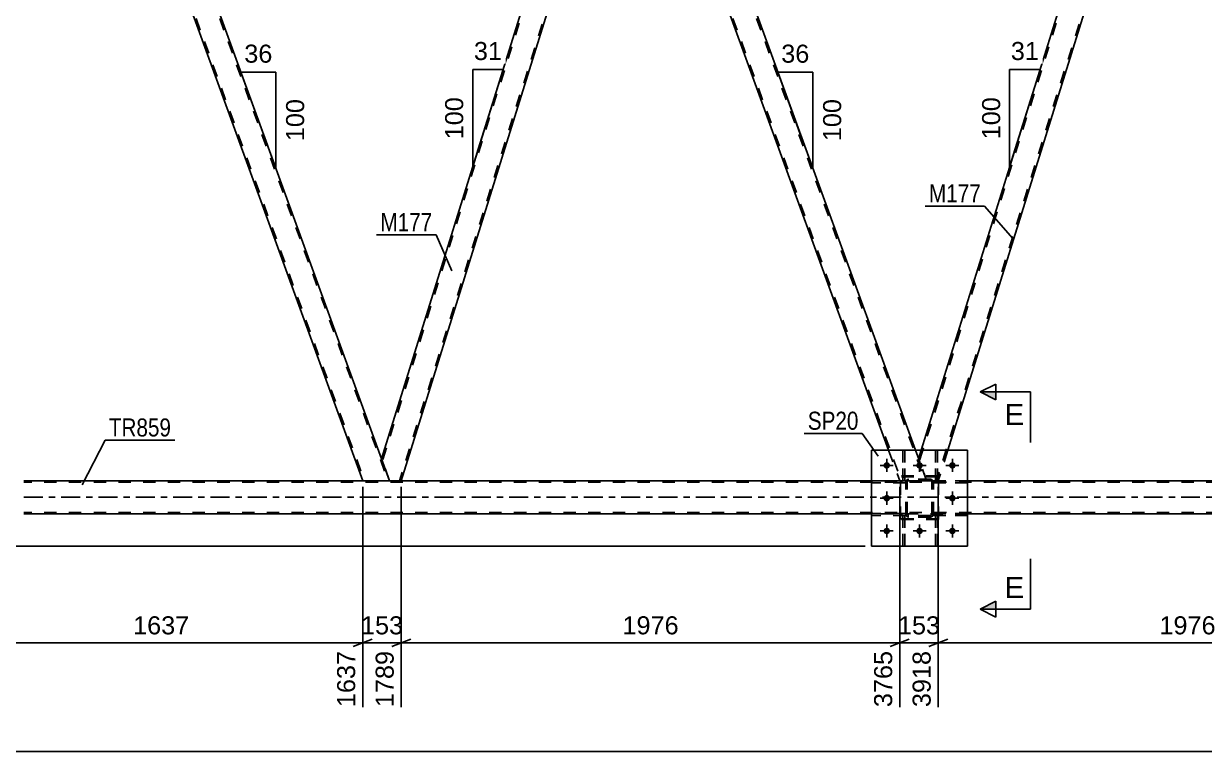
# Model space of a CAD drawing. Header units: millimetres. Extents: x -94 to 747, y -294 to 300.
# Drawn here: x 5.5 to 192.7, y -40.3 to 75.2 of the extents above; entities that cross this region are included whole.
import ezdxf

# ---------------------------------------------------------------- set-up
doc = ezdxf.new("R2010")
doc.units = ezdxf.units.MM
doc.linetypes.add('DXK_LINE_DOT2', pattern=[3.9198, 1.9599, -1.9599])
doc.linetypes.add('DXK_LINE_DOT3', pattern=[5.9187, 2.979, -0.9799, 0.9799, -0.9799])
doc.styles.add('Arial', font='ARIAL.TTF', dxfattribs={"height": 0.2})
doc.styles.add('Arial Narrow', font='ARIALN.TTF', dxfattribs={"height": 0.2})

# ---------------------------------------------------------------- blocks, each defined once
blk = doc.blocks.new('Part-200058970-4086 - 4020')
at = {"color": 7, "linetype": 'DXK_LINE_DOT2'}
for p, q in [((155.11, 2.62), (149.71, 2.62)), ((149.71, 2.62), (149.71, 2.3)), ((149.71, 2.3), (155.11, 2.3)), ((150.31, 2.3), (150.31, 2.62)), ((155.11, 2.3), (155.11, 2.62))]:
    blk.add_line(p, q, dxfattribs=at)
blk = doc.blocks.new('Part-200058970-4024 - 4020')
at = {"color": 7, "linetype": 'DXK_LINE_DOT2'}
for p, q in [((150.06, 2.62), (150.06, 7.46)), ((150.06, 7.46), (150.38, 7.46)), ((150.38, 7.46), (150.38, 2.62)), ((150.06, 3.22), (150.38, 3.22)), ((150.38, 2.62), (150.06, 2.62))]:
    blk.add_line(p, q, dxfattribs=at)
blk = doc.blocks.new('Part-200058970-4089 - 4020')
at = {"color": 7, "linetype": 'DXK_LINE_DOT2'}
for p, q in [((155.11, -2.58), (149.71, -2.58)), ((149.71, -2.58), (149.71, -2.9)), ((149.71, -2.9), (155.11, -2.9)), ((150.31, -2.9), (150.31, -2.58)), ((155.11, -2.9), (155.11, -2.58))]:
    blk.add_line(p, q, dxfattribs=at)
blk = doc.blocks.new('Part-200058970-4025 - 4020')
at = {"color": 7, "linetype": 'DXK_LINE_DOT2'}
for p, q in [((150.06, -7.74), (150.06, -2.9)), ((150.06, -2.9), (150.38, -2.9)), ((150.06, -3.5), (150.38, -3.5)), ((150.38, -2.9), (150.38, -7.74)), ((150.38, -7.74), (150.06, -7.74))]:
    blk.add_line(p, q, dxfattribs=at)
blk = doc.blocks.new('Part-200058970-4029 - 4020')
at = {"color": 7, "linetype": 'DXK_LINE_DOT2'}
for p, q in [((150.38, -2.9), (150.06, -2.9)), ((150.06, -2.9), (150.06, -7.74)), ((150.06, -3.5), (150.38, -3.5)), ((150.38, -7.74), (150.38, -2.9)), ((150.06, -7.74), (150.38, -7.74))]:
    blk.add_line(p, q, dxfattribs=at)
blk = doc.blocks.new('Part-200058970-4035 - 4020')
at = {"color": 2, "linetype": 'Continuous'}
for p, q in [((150.06, 7.46), (150.06, 7.46)), ((150.38, 7.46), (150.06, 7.46)), ((150.38, 7.46), (150.38, 7.46))]:
    blk.add_line(p, q, dxfattribs=at)
at = {"color": 7, "linetype": 'DXK_LINE_DOT2'}
for p, q in [((150.06, 7.46), (150.06, 2.62)), ((150.38, 2.62), (150.38, 7.46)), ((150.06, 3.22), (150.38, 3.22)), ((150.06, 2.62), (150.38, 2.62))]:
    blk.add_line(p, q, dxfattribs=at)
blk = doc.blocks.new('Part-200058970-4327 - 4020')
at = {"color": 7, "linetype": 'DXK_LINE_DOT2'}
for p, q in [((150.51, 3.4), (144.51, 3.4)), ((144.51, -3.4), (144.51, 3.4)), ((150.51, -3.4), (150.51, 3.4)), ((150.51, -3.4), (144.51, -3.4))]:
    blk.add_line(p, q, dxfattribs=at)
blk = doc.blocks.new('Bolt-200058970-4116 - 4020')
at = {"color": 1, "linetype": 'Continuous'}
for p, q in [((142.31, 6.1), (142.31, 5.41)), ((147.51, 6.1), (147.51, 5.41)), ((152.71, 6.1), (152.71, 5.41)), ((141.27, 5.06), (141.96, 5.06)), ((142.31, 4.02), (142.31, 4.72)), ((143.35, 5.06), (142.66, 5.06)), ((146.47, 5.06), (147.16, 5.06)), ((147.51, 4.02), (147.51, 4.72)), ((148.55, 5.06), (147.86, 5.06)), ((151.67, 5.06), (152.36, 5.06)), ((152.71, 4.02), (152.71, 4.72)), ((153.75, 5.06), (153.06, 5.06)), ((142.31, 0.9), (142.31, 0.21)), ((152.71, 0.9), (152.71, 0.21)), ((141.27, -0.14), (141.96, -0.14)), ((142.31, -1.18), (142.31, -0.48)), ((143.35, -0.14), (142.66, -0.14)), ((151.67, -0.14), (152.36, -0.14)), ((152.71, -1.18), (152.71, -0.48)), ((153.75, -0.14), (153.06, -0.14)), ((141.27, -5.34), (141.96, -5.34)), ((142.31, -4.3), (142.31, -4.99)), ((143.35, -5.34), (142.66, -5.34)), ((146.47, -5.34), (147.16, -5.34)), ((147.51, -4.3), (147.51, -4.99)), ((148.55, -5.34), (147.86, -5.34)), ((151.67, -5.34), (152.36, -5.34)), ((152.71, -4.3), (152.71, -4.99)), ((153.75, -5.34), (153.06, -5.34)), ((142.31, -6.38), (142.31, -5.68)), ((147.51, -6.38), (147.51, -5.68)), ((152.71, -6.38), (152.71, -5.68))]:
    blk.add_line(p, q, dxfattribs=at)
blk = doc.blocks.new('Part-200058970-4107 - 4020')
at = {"color": 7, "linetype": 'DXK_LINE_DOT2'}
for p, q in [((145.31, -2.58), (139.91, -2.58)), ((139.91, -2.9), (139.91, -2.58)), ((145.31, -2.9), (139.91, -2.9)), ((144.71, -2.9), (144.71, -2.58)), ((145.31, -2.58), (145.31, -2.9))]:
    blk.add_line(p, q, dxfattribs=at)
blk = doc.blocks.new('Part-200058970-4104 - 4020')
at = {"color": 7, "linetype": 'DXK_LINE_DOT2'}
for p, q in [((145.31, 2.62), (139.91, 2.62)), ((139.91, 2.3), (139.91, 2.62)), ((145.31, 2.3), (139.91, 2.3)), ((144.71, 2.3), (144.71, 2.62)), ((145.31, 2.62), (145.31, 2.3))]:
    blk.add_line(p, q, dxfattribs=at)
blk = doc.blocks.new('Part-200058970-4101 - 4020')
at = {"color": 2, "linetype": 'Continuous'}
for p, q in [((144.86, 7.46), (144.86, 7.46)), ((145.18, 7.46), (144.86, 7.46)), ((145.18, 7.46), (145.18, 7.46))]:
    blk.add_line(p, q, dxfattribs=at)
at = {"color": 7, "linetype": 'DXK_LINE_DOT2'}
for p, q in [((144.86, 7.46), (144.86, 2.62)), ((144.86, 7.46), (144.86, 7.46)), ((145.18, 2.62), (145.18, 7.46)), ((145.18, 7.46), (145.18, 7.46)), ((144.86, 3.22), (145.18, 3.22)), ((145.18, 2.62), (144.86, 2.62))]:
    blk.add_line(p, q, dxfattribs=at)
blk = doc.blocks.new('Part-200058970-4076 - 4020')
at = {"color": 7, "linetype": 'DXK_LINE_DOT2'}
for p, q in [((149.71, -2.9), (149.71, -2.58)), ((149.71, -2.58), (155.11, -2.58)), ((155.11, -2.9), (149.71, -2.9)), ((150.31, -2.9), (150.31, -2.58)), ((155.11, -2.58), (155.11, -2.9))]:
    blk.add_line(p, q, dxfattribs=at)
blk = doc.blocks.new('Part-200058970-4079 - 4020')
at = {"color": 7, "linetype": 'DXK_LINE_DOT2'}
for p, q in [((144.86, 2.62), (144.86, 7.46)), ((144.86, 7.46), (145.18, 7.46)), ((145.18, 7.46), (145.18, 2.62)), ((144.86, 3.22), (145.18, 3.22)), ((145.18, 2.62), (144.86, 2.62))]:
    blk.add_line(p, q, dxfattribs=at)
blk = doc.blocks.new('Part-200058970-4080 - 4020')
at = {"color": 7, "linetype": 'DXK_LINE_DOT2'}
for p, q in [((145.31, 2.62), (139.91, 2.62)), ((139.91, 2.62), (139.91, 2.3)), ((145.31, 2.3), (139.91, 2.3)), ((144.71, 2.3), (144.71, 2.62)), ((145.31, 2.3), (145.31, 2.62))]:
    blk.add_line(p, q, dxfattribs=at)
blk = doc.blocks.new('Part-200058970-4083 - 4020')
at = {"color": 7, "linetype": 'DXK_LINE_DOT2'}
for p, q in [((145.31, -2.58), (139.91, -2.58)), ((139.91, -2.58), (139.91, -2.9)), ((145.31, -2.9), (139.91, -2.9)), ((144.71, -2.9), (144.71, -2.58)), ((145.31, -2.9), (145.31, -2.58))]:
    blk.add_line(p, q, dxfattribs=at)
blk = doc.blocks.new('Part-200058970-4095 - 4020')
at = {"color": 7, "linetype": 'DXK_LINE_DOT2'}
for p, q in [((145.18, -2.9), (144.86, -2.9)), ((144.86, -2.9), (144.86, -7.74)), ((144.86, -3.5), (145.18, -3.5)), ((145.18, -7.74), (145.18, -2.9)), ((144.86, -7.74), (145.18, -7.74))]:
    blk.add_line(p, q, dxfattribs=at)
blk = doc.blocks.new('Part-200058970-4110 - 4020')
at = {"color": 7, "linetype": 'DXK_LINE_DOT2'}
for p, q in [((149.71, 2.3), (149.71, 2.62)), ((149.71, 2.62), (155.11, 2.62)), ((155.11, 2.3), (149.71, 2.3)), ((150.31, 2.3), (150.31, 2.62)), ((155.11, 2.62), (155.11, 2.3))]:
    blk.add_line(p, q, dxfattribs=at)
blk = doc.blocks.new('Bolt-200058970-4117 - 4020')
at = {"linetype": 'Continuous'}
for points in [[(142.83, 5.06, -1), (141.79, 5.06, -1)], [(148.03, 5.06, -1), (146.99, 5.06, -1)], [(153.23, 5.06, -1), (152.19, 5.06, -1)], [(142.83, -0.14, -1), (141.79, -0.14, -1)], [(153.23, -0.14, -1), (152.19, -0.14, -1)], [(142.83, -5.34, -1), (141.79, -5.34, -1)], [(148.03, -5.34, -1), (146.99, -5.34, -1)], [(153.23, -5.34, -1), (152.19, -5.34, -1)]]:
    blk.add_hatch(color=1, dxfattribs=at).paths.add_polyline_path(points)
at = {"color": 1, "linetype": 'Continuous'}
for p, q in [((142.31, 6.1), (142.31, 4.02)), ((147.51, 6.1), (147.51, 4.02)), ((152.71, 6.1), (152.71, 4.02)), ((143.35, 5.06), (141.27, 5.06)), ((148.55, 5.06), (146.47, 5.06)), ((153.75, 5.06), (151.67, 5.06)), ((142.31, 0.9), (142.31, -1.18)), ((152.71, 0.9), (152.71, -1.18)), ((143.35, -0.14), (141.27, -0.14)), ((153.75, -0.14), (151.67, -0.14)), ((143.35, -5.34), (141.27, -5.34)), ((142.31, -4.3), (142.31, -6.38)), ((148.55, -5.34), (146.47, -5.34)), ((147.51, -4.3), (147.51, -6.38)), ((153.75, -5.34), (151.67, -5.34)), ((152.71, -4.3), (152.71, -6.38))]:
    blk.add_line(p, q, dxfattribs=at)
blk = doc.blocks.new('Part-200058970-4168 - 4020')
at = {"color": 2, "linetype": 'Continuous'}
for p, q in [((139.91, 2.64), (5.51, 2.64)), ((395.32, 2.64), (155.11, 2.64)), ((139.91, -2.64), (5.51, -2.64)), ((395.32, -2.64), (155.11, -2.64))]:
    blk.add_line(p, q, dxfattribs=at)
at = {"color": 7, "linetype": 'DXK_LINE_DOT2'}
for p, q in [((680.98, 2.4), (5.51, 2.4)), ((155.11, 2.64), (139.91, 2.64)), ((680.98, -2.4), (5.51, -2.4)), ((155.11, -2.64), (139.91, -2.64))]:
    blk.add_line(p, q, dxfattribs=at)
at = {"color": 7, "linetype": 'DXK_LINE_DOT3'}
blk.add_line((5.51, 0), (680.98, 0), dxfattribs=at)
blk = doc.blocks.new('Part-200058970-4182 - 4020')
at = {"color": 7, "linetype": 'DXK_LINE_DOT2'}
for p, q in [((150.51, 3.26), (144.51, 3.26)), ((144.51, -3.54), (144.51, 3.26)), ((150.51, -3.54), (150.51, 3.26)), ((150.51, -3.54), (144.51, -3.54))]:
    blk.add_line(p, q, dxfattribs=at)
blk = doc.blocks.new('Part-200058970-4183 - 4020')
at = {"color": 7, "linetype": 'DXK_LINE_DOT2'}
for p, q in [((145.31, 2.38), (145.35, 2.57)), ((145.35, 2.57), (145.31, 2.38)), ((145.31, -2.66), (145.31, 2.38)), ((145.55, 2.38), (145.57, 2.48)), ((145.55, -2.66), (145.55, 2.38)), ((145.57, 2.48), (145.62, 2.55)), ((145.61, 2.83), (145.79, 2.86)), ((145.79, 2.86), (145.61, 2.83)), ((145.62, 2.55), (145.7, 2.61)), ((145.7, 2.61), (145.79, 2.62)), ((149.23, 2.86), (145.79, 2.86)), ((145.79, 2.62), (149.23, 2.62)), ((149.23, 2.86), (149.41, 2.83)), ((149.41, 2.83), (149.23, 2.86)), ((149.23, 2.62), (149.32, 2.61)), ((149.32, 2.61), (149.4, 2.55)), ((149.4, 2.55), (149.45, 2.48)), ((149.45, 2.48), (149.47, 2.38)), ((149.47, -2.66), (149.47, 2.38)), ((149.67, 2.57), (149.71, 2.38)), ((149.71, 2.38), (149.67, 2.57)), ((149.71, -2.66), (149.71, 2.38)), ((145.35, -2.84), (145.31, -2.66)), ((145.31, -2.66), (145.35, -2.84)), ((145.57, -2.75), (145.55, -2.66)), ((145.62, -2.83), (145.57, -2.75)), ((145.79, -3.14), (145.61, -3.1)), ((145.61, -3.1), (145.79, -3.14)), ((145.7, -2.88), (145.62, -2.83)), ((145.79, -2.9), (145.7, -2.88)), ((149.23, -2.9), (145.79, -2.9)), ((149.23, -3.14), (145.79, -3.14)), ((149.32, -2.88), (149.23, -2.9)), ((149.41, -3.1), (149.23, -3.14)), ((149.23, -3.14), (149.41, -3.1)), ((149.4, -2.83), (149.32, -2.88)), ((149.45, -2.75), (149.4, -2.83)), ((149.47, -2.66), (149.45, -2.75)), ((149.71, -2.66), (149.67, -2.84)), ((149.67, -2.84), (149.71, -2.66))]:
    blk.add_line(p, q, dxfattribs=at)
at = {"color": 7, "linetype": 'DXK_LINE_DOT3'}
blk.add_line((147.51, -0.14), (147.51, -0.14), dxfattribs=at)
at = {"color": 7, "linetype": 'DXK_LINE_DOT2'}
for centre, start, end in [((145.79, 2.38), 112.4999, 157.4999), ((145.79, 2.38), 112.4999, 157.4999), ((149.23, 2.38), 22.4999, 67.4999), ((149.23, 2.38), 22.4999, 67.4999), ((145.79, -2.66), 202.4999, 247.4999), ((145.79, -2.66), 202.4999, 247.4999), ((149.23, -2.66), 292.4999, 337.4999), ((149.23, -2.66), 292.4999, 337.4999)]:
    blk.add_arc(centre, 0.48, start, end, dxfattribs=at)
blk = doc.blocks.new('Part-200058970-4184 - 4020')
at = {"color": 7, "linetype": 'DXK_LINE_DOT2'}
for p, q in [((139.91, 7.46), (155.11, 7.46)), ((139.91, 7.46), (139.91, -7.74)), ((155.11, 7.46), (155.11, -7.74)), ((139.91, -7.74), (155.11, -7.74))]:
    blk.add_line(p, q, dxfattribs=at)
blk = doc.blocks.new('Part-200058970-4189 - 4020')
at = {"color": 2, "linetype": 'Continuous'}
for p, q in [((155.11, 7.46), (139.91, 7.46)), ((139.91, -7.74), (139.91, 7.46)), ((155.11, -7.74), (155.11, 7.46)), ((155.11, -7.74), (139.91, -7.74))]:
    blk.add_line(p, q, dxfattribs=at)
blk = doc.blocks.new('Part-200058970-4225 - 4020')
at = {"color": 7, "linetype": 'DXK_LINE_DOT2'}
for p, q in [((145.31, 2.38), (145.35, 2.57)), ((145.35, 2.57), (145.31, 2.38)), ((145.31, -2.66), (145.31, 2.38)), ((145.55, 2.38), (145.57, 2.48)), ((145.55, -2.66), (145.55, 2.38)), ((145.57, 2.48), (145.62, 2.55)), ((145.61, 2.83), (145.79, 2.86)), ((145.79, 2.86), (145.61, 2.83)), ((145.62, 2.55), (145.7, 2.61)), ((145.7, 2.61), (145.79, 2.62)), ((149.23, 2.86), (145.79, 2.86)), ((145.79, 2.62), (149.23, 2.62)), ((149.23, 2.86), (149.41, 2.83)), ((149.41, 2.83), (149.23, 2.86)), ((149.23, 2.62), (149.32, 2.61)), ((149.32, 2.61), (149.4, 2.55)), ((149.4, 2.55), (149.45, 2.48)), ((149.45, 2.48), (149.47, 2.38)), ((149.47, -2.66), (149.47, 2.38)), ((149.67, 2.57), (149.71, 2.38)), ((149.71, 2.38), (149.67, 2.57)), ((149.71, -2.66), (149.71, 2.38)), ((145.35, -2.84), (145.31, -2.66)), ((145.31, -2.66), (145.35, -2.84)), ((145.57, -2.75), (145.55, -2.66)), ((145.62, -2.83), (145.57, -2.75)), ((145.79, -3.14), (145.61, -3.1)), ((145.61, -3.1), (145.79, -3.14)), ((145.7, -2.88), (145.62, -2.83)), ((145.79, -2.9), (145.7, -2.88)), ((149.23, -2.9), (145.79, -2.9)), ((149.23, -3.14), (145.79, -3.14)), ((149.32, -2.88), (149.23, -2.9)), ((149.41, -3.1), (149.23, -3.14)), ((149.23, -3.14), (149.41, -3.1)), ((149.4, -2.83), (149.32, -2.88)), ((149.45, -2.75), (149.4, -2.83)), ((149.47, -2.66), (149.45, -2.75)), ((149.71, -2.66), (149.67, -2.84)), ((149.67, -2.84), (149.71, -2.66))]:
    blk.add_line(p, q, dxfattribs=at)
at = {"color": 7, "linetype": 'DXK_LINE_DOT3'}
blk.add_line((147.51, -0.14), (147.51, -0.14), dxfattribs=at)
at = {"color": 7, "linetype": 'DXK_LINE_DOT2'}
for centre, start, end in [((145.79, 2.38), 112.4999, 157.4999), ((145.79, 2.38), 112.4999, 157.4999), ((149.23, 2.38), 22.4999, 67.4999), ((149.23, 2.38), 22.4999, 67.4999), ((145.79, -2.66), 202.4999, 247.4999), ((145.79, -2.66), 202.4999, 247.4999), ((149.23, -2.66), 292.4999, 337.4999), ((149.23, -2.66), 292.4999, 337.4999)]:
    blk.add_arc(centre, 0.48, start, end, dxfattribs=at)
blk = doc.blocks.new('Part-200058970-4241 - 4020')
at = {"color": 2, "linetype": 'Continuous'}
for p, q in [((18.86, 123.86), (15.11, 123.86)), ((15.11, 123.86), (59.23, 2.64)), ((18.86, 123.86), (19.37, 123.86)), ((19.37, 123.86), (62.23, 6.11))]:
    blk.add_line(p, q, dxfattribs=at)
at = {"color": 7, "linetype": 'DXK_LINE_DOT2'}
for p, q in [((15.37, 123.86), (59.49, 2.64)), ((19.12, 123.86), (63.24, 2.64)), ((19.33, 123.86), (19.22, 123.86)), ((19.37, 123.86), (19.33, 123.86)), ((63.49, 2.64), (62.23, 6.11)), ((59.23, 2.64), (63.49, 2.64))]:
    blk.add_line(p, q, dxfattribs=at)
blk = doc.blocks.new('Part-200058970-4246 - 4020')
at = {"color": 2, "linetype": 'Continuous'}
for p, q in [((98.93, 123.86), (62.23, 6.11)), ((98.93, 123.86), (100.25, 123.86)), ((100.25, 123.86), (101.8, 119.61)), ((101.8, 119.61), (65.34, 2.64)), ((63.49, 2.64), (62.23, 6.11))]:
    blk.add_line(p, q, dxfattribs=at)
at = {"color": 7, "linetype": 'DXK_LINE_DOT2'}
for p, q in [((99.18, 123.86), (62.36, 5.74)), ((101.66, 119.98), (65.08, 2.64)), ((65.34, 2.64), (63.49, 2.64))]:
    blk.add_line(p, q, dxfattribs=at)
blk = doc.blocks.new('Part-200058970-4251 - 4020')
at = {"color": 2, "linetype": 'Continuous'}
for p, q in [((100.25, 123.86), (104.51, 123.86)), ((104.51, 123.86), (146.87, 7.46)), ((101.8, 119.61), (142.61, 7.46))]:
    blk.add_line(p, q, dxfattribs=at)
at = {"color": 7, "linetype": 'DXK_LINE_DOT2'}
for p, q in [((100.25, 123.86), (101.8, 119.61)), ((100.5, 123.86), (144.62, 2.64)), ((104.25, 123.86), (148.37, 2.64)), ((142.61, 7.46), (144.37, 2.64)), ((146.87, 7.46), (148.63, 2.64)), ((148.63, 2.64), (144.37, 2.64))]:
    blk.add_line(p, q, dxfattribs=at)
blk = doc.blocks.new('Part-200058970-4256 - 4020')
at = {"color": 7, "linetype": 'DXK_LINE_DOT2'}
for p, q in [((184.32, 123.86), (147.5, 5.74)), ((186.79, 119.98), (150.22, 2.64)), ((147.78, 7.46), (147.36, 6.11)), ((148.63, 2.64), (147.36, 6.11)), ((151.97, 7.46), (150.47, 2.64)), ((150.47, 2.64), (148.63, 2.64))]:
    blk.add_line(p, q, dxfattribs=at)
at = {"color": 2, "linetype": 'Continuous'}
for p, q in [((184.06, 123.86), (147.78, 7.46)), ((184.06, 123.86), (185.38, 123.86)), ((185.38, 123.86), (186.93, 119.61)), ((186.93, 119.61), (151.97, 7.46))]:
    blk.add_line(p, q, dxfattribs=at)
blk = doc.blocks.new('Part-200058970-4261 - 4020')
at = {"color": 2, "linetype": 'Continuous'}
for p, q in [((185.38, 123.86), (189.64, 123.86)), ((189.64, 123.86), (232.5, 6.11)), ((229.5, 2.64), (186.93, 119.61))]:
    blk.add_line(p, q, dxfattribs=at)
at = {"color": 7, "linetype": 'DXK_LINE_DOT2'}
for p, q in [((185.38, 123.86), (186.93, 119.61)), ((229.76, 2.64), (185.64, 123.86)), ((233.5, 2.64), (189.38, 123.86)), ((233.76, 2.64), (232.5, 6.11)), ((233.76, 2.64), (229.5, 2.64))]:
    blk.add_line(p, q, dxfattribs=at)
blk = doc.blocks.new('Part-200058970-4285 - 4020')
at = {"color": 7, "linetype": 'DXK_LINE_DOT2'}
for p, q in [((144.86, -7.74), (144.86, -2.9)), ((144.86, -2.9), (145.18, -2.9)), ((144.86, -3.5), (145.18, -3.5)), ((145.18, -2.9), (145.18, -7.74)), ((145.18, -7.74), (144.86, -7.74))]:
    blk.add_line(p, q, dxfattribs=at)
blk = doc.blocks.new('StraightDimension-200058970-5238 - 4020')
at = {"color": 7, "linetype": 'Continuous'}
for p, q in [((144.37, 1.64), (144.37, -33.28)), ((150.47, 1.64), (150.47, -33.28)), ((142.87, -23.69), (145.87, -22.49)), ((144.37, -23.09), (150.47, -23.09)), ((151.97, -22.49), (148.97, -23.69))]:
    blk.add_line(p, q, dxfattribs=at)
at = {"color": 0}
blk.add_wipeout([(151.36, -22.34), (151.36, -18.14), (143.48, -18.14), (143.48, -22.34)], dxfattribs=at)
at = {"color": 0, "linetype": 'Continuous'}
blk.add_wipeout([(149.87, -23.79), (145.67, -23.79), (145.67, -33.88), (149.87, -33.88)], dxfattribs=at)
at = {"color": 3, "style": 'Arial'}
blk.add_text('153', height=2.865, dxfattribs=at).set_placement((144.08, -21.74))
at = {"color": 3, "linetype": 'Continuous', "style": 'Arial'}
blk.add_text('3918', height=2.865, rotation=90.0002, dxfattribs=at).set_placement((149.27, -33.28))
blk = doc.blocks.new('AngleDimension-200058970-5104 - 4020')
at = {"color": 7, "linetype": 'Continuous'}
for p, q in [((129.24, 55.89), (125.04, 67.45)), ((130.58, 67.45), (125.04, 67.45)), ((130.58, 52.22), (125.04, 67.45)), ((130.58, 52.22), (130.58, 67.45))]:
    blk.add_line(p, q, dxfattribs=at)
at = {"color": 0}
for points in [[(130.63, 68.35), (130.63, 72.55), (124.98, 72.55), (124.98, 68.35)], [(135.68, 63.77), (131.48, 63.77), (131.48, 55.9), (135.68, 55.9)]]:
    blk.add_wipeout(points, dxfattribs=at)
at = {"color": 3, "style": 'Arial'}
blk.add_text('36', height=2.865, dxfattribs=at).set_placement((125.58, 68.95))
blk.add_text('100', height=2.865, rotation=90.0002, dxfattribs=at).set_placement((135.08, 56.5))
blk = doc.blocks.new('StraightDimension-200058970-5286 - 4020')
at = {"color": 7, "linetype": 'Continuous'}
for p, q in [((59.23, 1.64), (59.23, -33.28)), ((65.34, 1.64), (65.34, -33.28)), ((57.73, -23.69), (60.73, -22.49)), ((59.23, -23.09), (65.34, -23.09)), ((66.84, -22.49), (63.84, -23.69))]:
    blk.add_line(p, q, dxfattribs=at)
at = {"color": 0}
blk.add_wipeout([(66.22, -22.34), (66.22, -18.14), (58.35, -18.14), (58.35, -22.34)], dxfattribs=at)
at = {"color": 0, "linetype": 'Continuous'}
blk.add_wipeout([(64.74, -23.79), (60.54, -23.79), (60.54, -33.88), (64.74, -33.88)], dxfattribs=at)
at = {"color": 3, "style": 'Arial'}
blk.add_text('153', height=2.865, dxfattribs=at).set_placement((58.95, -21.74))
at = {"color": 3, "linetype": 'Continuous', "style": 'Arial'}
blk.add_text('1789', height=2.865, rotation=90.0002, dxfattribs=at).set_placement((64.14, -33.28))
blk = doc.blocks.new('AngleDimension-200058970-4642 - 4020')
at = {"color": 7, "linetype": 'Continuous'}
for p, q in [((44.11, 55.89), (39.9, 67.45)), ((45.44, 67.45), (39.9, 67.45)), ((45.44, 52.22), (39.9, 67.45)), ((45.44, 52.22), (45.44, 67.45))]:
    blk.add_line(p, q, dxfattribs=at)
at = {"color": 0}
for points in [[(45.5, 68.35), (45.5, 72.55), (39.85, 72.55), (39.85, 68.35)], [(50.54, 63.77), (46.34, 63.77), (46.34, 55.9), (50.54, 55.9)]]:
    blk.add_wipeout(points, dxfattribs=at)
at = {"color": 3, "style": 'Arial'}
blk.add_text('36', height=2.865, dxfattribs=at).set_placement((40.45, 68.95))
blk.add_text('100', height=2.865, rotation=90.0002, dxfattribs=at).set_placement((49.94, 56.5))
blk = doc.blocks.new('AngleDimension-200058970-5556 - 4020')
at = {"color": 7, "linetype": 'Continuous'}
for p, q in [((76.66, 67.87), (81.48, 67.87)), ((76.66, 52.41), (81.48, 67.87)), ((76.66, 52.41), (76.66, 67.87)), ((77.28, 54.41), (81.48, 67.87))]:
    blk.add_line(p, q, dxfattribs=at)
at = {"color": 0}
for points in [[(81.89, 68.77), (81.89, 72.97), (76.25, 72.97), (76.25, 68.77)], [(75.76, 64.07), (71.56, 64.07), (71.56, 56.2), (75.76, 56.2)]]:
    blk.add_wipeout(points, dxfattribs=at)
at = {"color": 3, "style": 'Arial'}
blk.add_text('31', height=2.865, dxfattribs=at).set_placement((76.85, 69.37))
blk.add_text('100', height=2.865, rotation=90.0002, dxfattribs=at).set_placement((75.16, 56.8))
blk = doc.blocks.new('StraightDimension-200058970-5327 - 4020')
at = {"color": 7, "linetype": 'Continuous'}
for p, q in [((150.47, 1.64), (150.47, -33.28)), ((229.5, 1.64), (229.5, -33.28)), ((151.97, -22.49), (148.97, -23.69)), ((150.47, -23.09), (229.5, -23.09)), ((228, -23.69), (231, -22.49))]:
    blk.add_line(p, q, dxfattribs=at)
at = {"color": 0}
blk.add_wipeout([(195.03, -22.34), (195.03, -18.14), (184.94, -18.14), (184.94, -22.34)], dxfattribs=at)
at = {"color": 0, "linetype": 'Continuous'}
blk.add_wipeout([(228.9, -23.79), (224.7, -23.79), (224.7, -33.88), (228.9, -33.88)], dxfattribs=at)
at = {"color": 3, "style": 'Arial'}
blk.add_text('1976', height=2.865, dxfattribs=at).set_placement((185.54, -21.74))
at = {"color": 3, "linetype": 'Continuous', "style": 'Arial'}
blk.add_text('5893', height=2.865, rotation=90.0002, dxfattribs=at).set_placement((228.3, -33.28))
blk = doc.blocks.new('StraightDimension-200058970-4474 - 4020')
at = {"color": 7, "linetype": 'Continuous'}
blk.add_line((138.91, -7.74), (-77.67, -7.74), dxfattribs=at)
blk = doc.blocks.new('StraightDimension-200058970-5262 - 4020')
at = {"color": 7, "linetype": 'Continuous'}
for p, q in [((65.34, 1.64), (65.34, -33.28)), ((144.37, 1.64), (144.37, -33.28)), ((66.84, -22.49), (63.84, -23.69)), ((65.34, -23.09), (144.37, -23.09)), ((142.87, -23.69), (145.87, -22.49))]:
    blk.add_line(p, q, dxfattribs=at)
at = {"color": 0}
blk.add_wipeout([(109.9, -22.34), (109.9, -18.14), (99.81, -18.14), (99.81, -22.34)], dxfattribs=at)
at = {"color": 0, "linetype": 'Continuous'}
blk.add_wipeout([(143.77, -23.79), (139.57, -23.79), (139.57, -33.88), (143.77, -33.88)], dxfattribs=at)
at = {"color": 3, "style": 'Arial'}
blk.add_text('1976', height=2.865, dxfattribs=at).set_placement((100.41, -21.74))
at = {"color": 3, "linetype": 'Continuous', "style": 'Arial'}
blk.add_text('3765', height=2.865, rotation=90.0002, dxfattribs=at).set_placement((143.17, -33.28))
blk = doc.blocks.new('StraightDimension-200058970-5310 - 4020')
at = {"color": 7, "linetype": 'Continuous'}
for p, q in [((59.23, 1.64), (59.23, -33.28)), ((-4.71, -3.64), (-4.71, -26.61)), ((-3.21, -22.49), (-6.21, -23.69)), ((-4.71, -23.09), (59.23, -23.09)), ((57.73, -23.69), (60.73, -22.49))]:
    blk.add_line(p, q, dxfattribs=at)
at = {"color": 0}
blk.add_wipeout([(32.31, -22.34), (32.31, -18.14), (22.22, -18.14), (22.22, -22.34)], dxfattribs=at)
at = {"color": 0, "linetype": 'Continuous'}
for points in [[(-5.31, -23.79), (-9.51, -23.79), (-9.51, -27.21), (-5.31, -27.21)], [(58.63, -23.79), (54.43, -23.79), (54.43, -33.88), (58.63, -33.88)]]:
    blk.add_wipeout(points, dxfattribs=at)
at = {"color": 3, "style": 'Arial'}
blk.add_text('1637', height=2.865, dxfattribs=at).set_placement((22.82, -21.74))
at = {"color": 3, "linetype": 'Continuous', "style": 'Arial'}
for s, height, p in [('0', 2.87, (-5.91, -26.61)), ('1637', 2.865, (58.03, -33.28))]:
    blk.add_text(s, height=height, rotation=90.0002, dxfattribs=at).set_placement(p)
blk = doc.blocks.new('AngleDimension-200058970-5570 - 4020')
at = {"color": 7, "linetype": 'Continuous'}
for p, q in [((161.79, 67.87), (166.61, 67.87)), ((161.79, 52.41), (166.61, 67.87)), ((161.79, 52.41), (161.79, 67.87)), ((162.42, 54.41), (166.61, 67.87))]:
    blk.add_line(p, q, dxfattribs=at)
at = {"color": 0}
for points in [[(167.03, 68.77), (167.03, 72.97), (161.38, 72.97), (161.38, 68.77)], [(160.89, 64.07), (156.69, 64.07), (156.69, 56.2), (160.89, 56.2)]]:
    blk.add_wipeout(points, dxfattribs=at)
at = {"color": 3, "style": 'Arial'}
blk.add_text('31', height=2.865, dxfattribs=at).set_placement((161.98, 69.37))
blk.add_text('100', height=2.865, rotation=90.0002, dxfattribs=at).set_placement((160.29, 56.8))
blk = doc.blocks.new('StraightDimension-200058970-30851 - 4020')
at = {"color": 7, "linetype": 'Continuous'}
blk.add_line((-46.22, -40.31), (691.84, -40.31), dxfattribs=at)
blk = doc.blocks.new('Mark-200058970-4164 - 4020')
at = {"color": 0}
blk.add_wipeout([(28.84, 9.65), (28.84, 12.65), (18.98, 12.65), (18.98, 9.65)], dxfattribs=at)
blk.add_wipeout([(28.84, 9.65), (28.84, 12.65), (18.98, 12.65), (18.98, 9.65)], dxfattribs=at)
at = {"color": 30, "linetype": 'Continuous'}
for p, q in [((14.76, 1.99), (18.38, 9.05)), ((18.38, 9.05), (29.44, 9.05))]:
    blk.add_line(p, q, dxfattribs=at)
at = {"color": 3, "style": 'Arial Narrow'}
blk.add_text('TR859', height=2.863, dxfattribs=at).set_placement((18.98, 9.65))
blk = doc.blocks.new('Mark-200058970-4185 - 4020')
at = {"color": 0}
blk.add_wipeout([(137.83, 10.72), (137.83, 13.72), (129.79, 13.72), (129.79, 10.72)], dxfattribs=at)
blk.add_wipeout([(137.83, 10.72), (137.83, 13.72), (129.79, 13.72), (129.79, 10.72)], dxfattribs=at)
at = {"color": 30, "linetype": 'Continuous'}
for p in [(129.19, 10.12), (140.96, 6.54)]:
    blk.add_line(p, (138.43, 10.12), dxfattribs=at)
at = {"color": 3, "style": 'Arial Narrow'}
blk.add_text('SP20', height=2.863, dxfattribs=at).set_placement((129.79, 10.72))
blk = doc.blocks.new('Mark-200058970-4242 - 4020')
at = {"color": 0}
blk.add_wipeout([(70.26, 42.22), (70.26, 45.22), (62.03, 45.22), (62.03, 42.22)], dxfattribs=at)
blk.add_wipeout([(70.26, 42.22), (70.26, 45.22), (62.03, 45.22), (62.03, 42.22)], dxfattribs=at)
at = {"color": 30, "linetype": 'Continuous'}
for p in [(61.43, 41.62), (73.33, 35.92)]:
    blk.add_line(p, (70.86, 41.62), dxfattribs=at)
at = {"color": 3, "style": 'Arial Narrow'}
blk.add_text('M177', height=2.863, dxfattribs=at).set_placement((62.03, 42.22))
blk = doc.blocks.new('Mark-200058970-4252 - 4020')
at = {"color": 0}
blk.add_wipeout([(157.23, 46.78), (157.23, 49.78), (149.01, 49.78), (149.01, 46.78)], dxfattribs=at)
blk.add_wipeout([(157.23, 46.78), (157.23, 49.78), (149.01, 49.78), (149.01, 46.78)], dxfattribs=at)
at = {"color": 30, "linetype": 'Continuous'}
for p in [(148.41, 46.18), (162.29, 41.07)]:
    blk.add_line(p, (157.83, 46.18), dxfattribs=at)
at = {"color": 3, "style": 'Arial Narrow'}
blk.add_text('M177', height=2.863, dxfattribs=at).set_placement((149.01, 46.78))
blk = doc.blocks.new('SectionMark-200058970-5694 - 4020')
at = {"linetype": 'Continuous'}
for points in [[(159.61, 16.72), (159.61, 15.47), (157.11, 16.72)], [(159.61, -16.49), (159.61, -17.74), (157.11, -17.74)]]:
    blk.add_hatch(color=6, dxfattribs=at).paths.add_polyline_path(points)
at = {"color": 6, "linetype": 'Continuous'}
for p, q in [((157.11, 16.72), (159.61, 17.97)), ((159.61, 15.47), (159.61, 17.97)), ((165.11, 16.72), (157.11, 16.72)), ((157.11, 16.72), (159.61, 15.47)), ((165.11, 16.72), (165.11, 8.72)), ((165.11, -17.74), (165.11, -9.74)), ((157.11, -17.74), (159.61, -16.49)), ((159.61, -16.49), (159.61, -18.99)), ((165.11, -17.74), (157.11, -17.74)), ((159.61, -18.99), (157.11, -17.74))]:
    blk.add_line(p, q, dxfattribs=at)
at = {"color": 0, "linetype": 'Continuous'}
for points in [[(164.11, 11.47), (164.11, 14.97), (161, 14.97), (161, 11.47)], [(164.11, -15.99), (164.11, -12.49), (161, -12.49), (161, -15.99)]]:
    blk.add_wipeout(points, dxfattribs=at)
at = {"color": 3, "linetype": 'Continuous', "style": 'Arial'}
for p in [(161, 11.47), (161, -15.99)]:
    blk.add_text('E', height=3.34, dxfattribs=at).set_placement(p)

msp = doc.modelspace()

# ---------------------------------------------------------------- block references
for name in ['Part-200058970-4241 - 4020', 'Part-200058970-4246 - 4020', 'Part-200058970-4251 - 4020', 'Part-200058970-4256 - 4020', 'Part-200058970-4261 - 4020', 'Part-200058970-4184 - 4020', 'Part-200058970-4189 - 4020', 'Bolt-200058970-4116 - 4020', 'Bolt-200058970-4117 - 4020', 'Part-200058970-4101 - 4020', 'Part-200058970-4079 - 4020', 'Part-200058970-4024 - 4020', 'Part-200058970-4035 - 4020', 'Part-200058970-4168 - 4020', 'Part-200058970-4104 - 4020', 'Part-200058970-4080 - 4020', 'Part-200058970-4327 - 4020', 'Part-200058970-4182 - 4020', 'Part-200058970-4183 - 4020', 'Part-200058970-4225 - 4020', 'Part-200058970-4086 - 4020', 'Part-200058970-4110 - 4020', 'Part-200058970-4107 - 4020', 'Part-200058970-4083 - 4020', 'Part-200058970-4095 - 4020', 'Part-200058970-4285 - 4020', 'Part-200058970-4089 - 4020', 'Part-200058970-4076 - 4020', 'Part-200058970-4025 - 4020', 'Part-200058970-4029 - 4020']:
    msp.add_blockref(name, (0, 0))

# ---------------------------------------------------------------- next in the draw order: block references
for name in ['AngleDimension-200058970-4642 - 4020', 'AngleDimension-200058970-5556 - 4020', 'AngleDimension-200058970-5104 - 4020', 'AngleDimension-200058970-5570 - 4020', 'StraightDimension-200058970-5286 - 4020', 'StraightDimension-200058970-5238 - 4020']:
    msp.add_blockref(name, (0, 0))

# ---------------------------------------------------------------- next in the draw order: block references
for name in ['StraightDimension-200058970-4474 - 4020', 'StraightDimension-200058970-5327 - 4020']:
    msp.add_blockref(name, (0, 0))

# ---------------------------------------------------------------- next in the draw order: block references
for name in ['StraightDimension-200058970-5310 - 4020', 'StraightDimension-200058970-5262 - 4020']:
    msp.add_blockref(name, (0, 0))

# ---------------------------------------------------------------- next in the draw order: block references
msp.add_blockref('StraightDimension-200058970-30851 - 4020', (0, 0))

# ---------------------------------------------------------------- next in the draw order: block references
for name in ['Mark-200058970-4252 - 4020', 'Mark-200058970-4242 - 4020', 'SectionMark-200058970-5694 - 4020', 'Mark-200058970-4185 - 4020', 'Mark-200058970-4164 - 4020']:
    msp.add_blockref(name, (0, 0))

doc.saveas('drawing.dxf')
